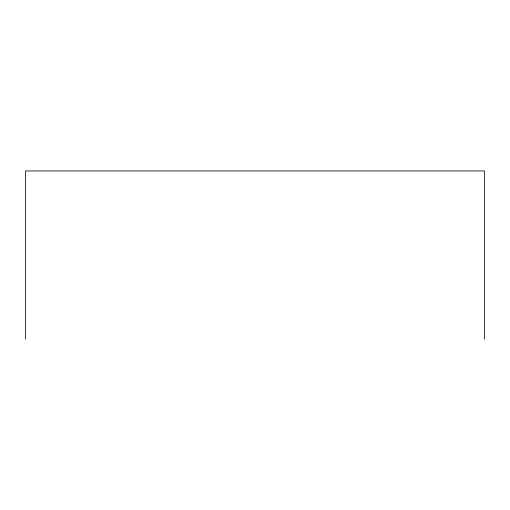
<?xml version="1.0" encoding="UTF-8"?>
<svg xmlns="http://www.w3.org/2000/svg" width="510" height="510" viewBox="0 0 510 510"><rect width="100%" height="100%" fill="white"/><g stroke="black" fill="none" stroke-linecap="round" stroke-linejoin="round"><path stroke-width="0.76" d="M484.5 339.061L484.5 170.939L25.5 170.939L25.5 339.061"/></g></svg>
